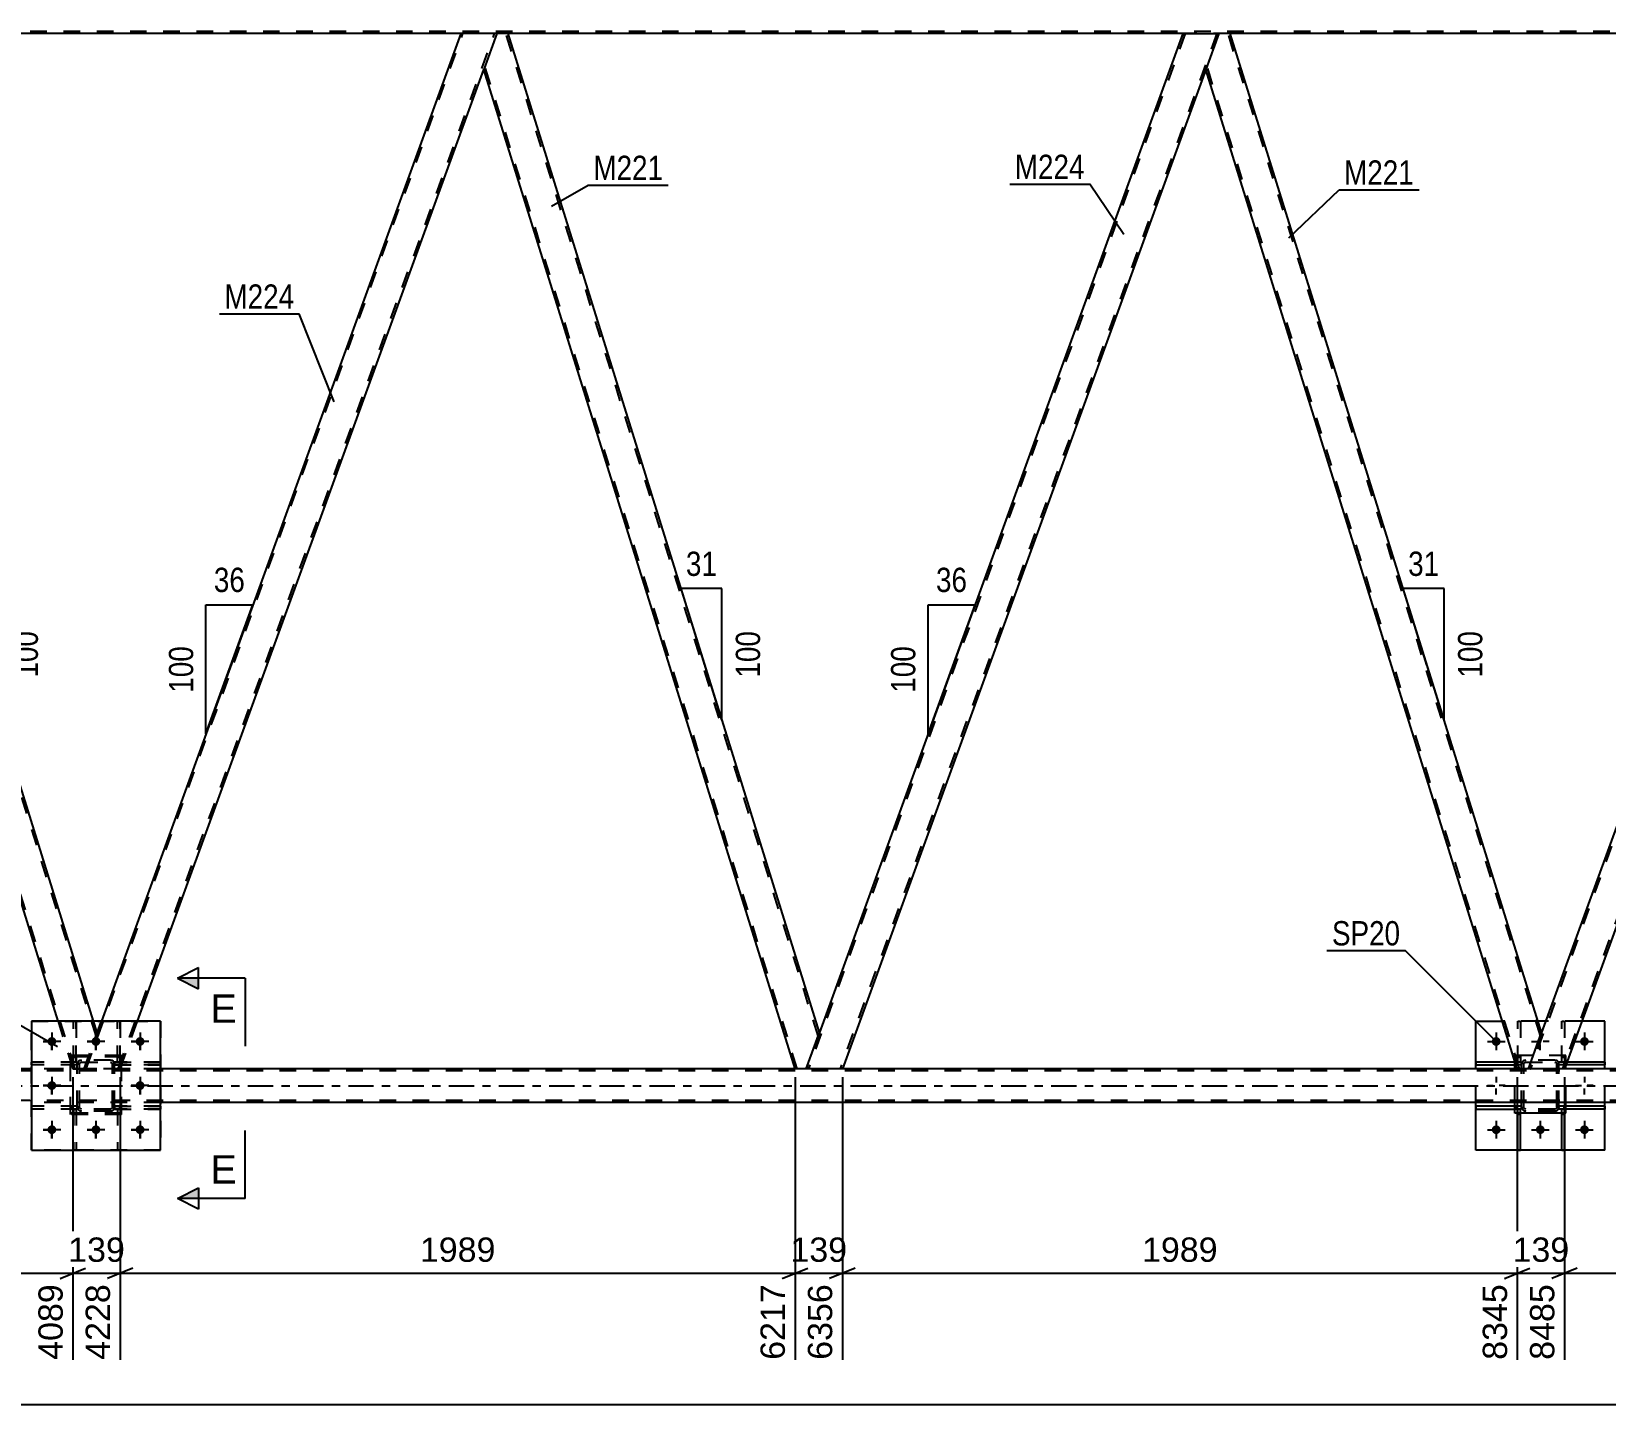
# Model space of a CAD drawing. Header units: millimetres. Extents: x 0 to 841, y 0 to 594.
# Drawn here: x 196.6 to 382.2, y 269.3 to 431.2 of the extents above; entities that cross this region are included whole.
import ezdxf

# ---------------------------------------------------------------- set-up
doc = ezdxf.new("R2010")
doc.units = ezdxf.units.MM
doc.linetypes.add('DXK_LINE_DOT2', pattern=[3.9198, 1.9599, -1.9599])
doc.linetypes.add('DXK_LINE_DOT3', pattern=[5.9187, 2.979, -0.9799, 0.9799, -0.9799])
doc.styles.add('Arial', font='ARIAL.TTF', dxfattribs={"height": 0.2})
doc.styles.add('Arial Narrow', font='ARIALN.TTF', dxfattribs={"height": 0.2})

# ---------------------------------------------------------------- blocks, each defined once
blk = doc.blocks.new('Bolt-318895945-4115 - 3712')
at = {"linetype": 'Continuous'}
for points in [[(199.54, 312.13, -1), (198.5, 312.13, -1)], [(204.74, 312.13, -1), (203.7, 312.13, -1)], [(209.94, 312.13, -1), (208.9, 312.13, -1)], [(199.54, 306.93, -1), (198.5, 306.93, -1)], [(209.94, 306.93, -1), (208.9, 306.93, -1)], [(199.54, 301.73, -1), (198.5, 301.73, -1)], [(204.74, 301.73, -1), (203.7, 301.73, -1)], [(209.94, 301.73, -1), (208.9, 301.73, -1)]]:
    blk.add_hatch(color=1, dxfattribs=at).paths.add_polyline_path(points)
at = {"color": 1, "linetype": 'Continuous'}
for p, q in [((200.06, 312.13), (197.98, 312.13)), ((199.02, 313.17), (199.02, 311.09)), ((205.26, 312.13), (203.18, 312.13)), ((204.22, 313.17), (204.22, 311.09)), ((210.46, 312.13), (208.38, 312.13)), ((209.42, 313.17), (209.42, 311.09)), ((200.06, 306.93), (197.98, 306.93)), ((199.02, 307.97), (199.02, 305.89)), ((210.46, 306.93), (208.38, 306.93)), ((209.42, 307.97), (209.42, 305.89)), ((199.02, 302.77), (199.02, 300.69)), ((204.22, 302.77), (204.22, 300.69)), ((209.42, 302.77), (209.42, 300.69)), ((200.06, 301.73), (197.98, 301.73)), ((205.26, 301.73), (203.18, 301.73)), ((210.46, 301.73), (208.38, 301.73))]:
    blk.add_line(p, q, dxfattribs=at)
blk = doc.blocks.new('Part-318895945-3938 - 3712')
at = {"color": 2, "linetype": 'Continuous'}
for p, q in [((251.48, 430.92), (249.93, 426.67)), ((252.8, 430.92), (251.48, 430.92)), ((289.5, 313.17), (252.8, 430.92)), ((286.63, 308.92), (249.93, 426.67)), ((287.95, 308.92), (289.5, 313.17)), ((287.95, 308.92), (286.63, 308.92))]:
    blk.add_line(p, q, dxfattribs=at)
at = {"color": 7, "linetype": 'DXK_LINE_DOT2'}
for p, q in [((289.36, 312.8), (252.55, 430.92)), ((286.89, 308.92), (250.07, 427.05))]:
    blk.add_line(p, q, dxfattribs=at)
blk = doc.blocks.new('Part-318895945-3817 - 3712')
at = {"color": 7, "linetype": 'DXK_LINE_DOT2'}
for p, q in [((202.02, 309.69), (196.62, 309.69)), ((196.62, 309.37), (196.62, 309.69)), ((202.02, 309.37), (196.62, 309.37)), ((201.42, 309.37), (201.42, 309.69)), ((202.02, 309.69), (202.02, 309.37))]:
    blk.add_line(p, q, dxfattribs=at)
blk = doc.blocks.new('Part-318895945-3730 - 3712')
at = {"color": 7, "linetype": 'DXK_LINE_DOT2'}
for p, q in [((377.04, 309.69), (377.04, 314.53)), ((377.04, 314.53), (377.36, 314.53)), ((377.36, 314.53), (377.36, 309.69)), ((377.04, 310.29), (377.36, 310.29)), ((377.36, 309.69), (377.04, 309.69))]:
    blk.add_line(p, q, dxfattribs=at)
blk = doc.blocks.new('Part-318895945-3731 - 3712')
at = {"color": 7, "linetype": 'DXK_LINE_DOT2'}
for p, q in [((372.16, 304.17), (371.84, 304.17)), ((371.84, 303.66), (371.84, 304.17)), ((371.84, 303.57), (372.16, 303.57)), ((372.16, 303.66), (372.16, 304.17))]:
    blk.add_line(p, q, dxfattribs=at)
at = {"color": 2, "linetype": 'Continuous'}
for p, q in [((371.84, 299.33), (371.84, 303.66)), ((372.16, 299.33), (372.16, 303.66)), ((371.84, 299.33), (372.16, 299.33))]:
    blk.add_line(p, q, dxfattribs=at)
blk = doc.blocks.new('Part-318895945-3752 - 3712')
at = {"color": 7, "linetype": 'DXK_LINE_DOT2'}
for p, q in [((698.21, 308.68), (109.68, 308.68)), ((698.21, 308.92), (196.62, 308.92)), ((211.82, 308.92), (196.62, 308.92)), ((292.21, 308.92), (286.63, 308.92)), ((377.34, 308.92), (371.77, 308.92)), ((698.21, 305.16), (109.68, 305.16)), ((211.82, 304.92), (196.62, 304.92))]:
    blk.add_line(p, q, dxfattribs=at)
at = {"color": 2, "linetype": 'Continuous'}
for p, q in [((196.62, 308.92), (121.94, 308.92)), ((286.63, 308.92), (211.82, 308.92)), ((371.77, 308.92), (292.21, 308.92)), ((456.9, 308.92), (377.34, 308.92)), ((537.16, 304.92), (211.82, 304.92))]:
    blk.add_line(p, q, dxfattribs=at)
at = {"color": 7, "linetype": 'DXK_LINE_DOT3'}
blk.add_line((109.68, 306.92), (698.21, 306.92), dxfattribs=at)
blk = doc.blocks.new('Part-318895945-3942 - 3712')
at = {"color": 7, "linetype": 'DXK_LINE_DOT2'}
for p, q in [((202.31, 309.89), (202.5, 309.93)), ((202.5, 309.93), (202.31, 309.89)), ((205.94, 309.93), (202.5, 309.93)), ((205.94, 309.93), (206.12, 309.89)), ((206.12, 309.89), (205.94, 309.93)), ((202.02, 309.45), (202.06, 309.63)), ((202.06, 309.63), (202.02, 309.45)), ((202.02, 304.41), (202.02, 309.45)), ((202.26, 309.45), (202.28, 309.54)), ((202.26, 304.41), (202.26, 309.45)), ((202.28, 309.54), (202.33, 309.62)), ((202.33, 309.62), (202.41, 309.67)), ((202.41, 309.67), (202.5, 309.69)), ((202.5, 309.69), (205.94, 309.69)), ((205.94, 309.69), (206.03, 309.67)), ((206.03, 309.67), (206.11, 309.62)), ((206.11, 309.62), (206.16, 309.54)), ((206.16, 309.54), (206.18, 309.45)), ((206.18, 304.41), (206.18, 309.45)), ((206.38, 309.63), (206.42, 309.45)), ((206.42, 309.45), (206.38, 309.63)), ((206.42, 304.41), (206.42, 309.45)), ((202.06, 304.22), (202.02, 304.41)), ((202.02, 304.41), (202.06, 304.22)), ((202.28, 304.32), (202.26, 304.41)), ((202.33, 304.24), (202.28, 304.32)), ((206.16, 304.32), (206.11, 304.24)), ((206.18, 304.41), (206.16, 304.32)), ((206.42, 304.41), (206.38, 304.22)), ((206.38, 304.22), (206.42, 304.41)), ((202.5, 303.93), (202.31, 303.97)), ((202.31, 303.97), (202.5, 303.93)), ((202.41, 304.19), (202.33, 304.24)), ((202.5, 304.17), (202.41, 304.19)), ((205.94, 304.17), (202.5, 304.17)), ((205.94, 303.93), (202.5, 303.93)), ((206.03, 304.19), (205.94, 304.17)), ((206.12, 303.97), (205.94, 303.93)), ((205.94, 303.93), (206.12, 303.97)), ((206.11, 304.24), (206.03, 304.19))]:
    blk.add_line(p, q, dxfattribs=at)
at = {"color": 7, "linetype": 'DXK_LINE_DOT3'}
blk.add_line((204.22, 306.93), (204.22, 306.93), dxfattribs=at)
at = {"color": 7, "linetype": 'DXK_LINE_DOT2'}
for centre, start, end in [((202.5, 309.45), 112.5, 157.5), ((202.5, 309.45), 112.5, 157.5), ((205.94, 309.45), 22.5, 67.5), ((205.94, 309.45), 22.5, 67.5), ((202.5, 304.41), 202.5, 247.5), ((202.5, 304.41), 202.5, 247.5), ((205.94, 304.41), 292.5, 337.5), ((205.94, 304.41), 292.5, 337.5)]:
    blk.add_arc(centre, 0.48, start, end, dxfattribs=at)
blk = doc.blocks.new('Part-318895945-3822 - 3712')
at = {"color": 7, "linetype": 'DXK_LINE_DOT2'}
for p, q in [((201.89, 304.17), (201.57, 304.17)), ((201.57, 304.17), (201.57, 299.33)), ((201.57, 303.57), (201.89, 303.57)), ((201.89, 304.17), (201.89, 299.33)), ((201.57, 299.33), (201.89, 299.33))]:
    blk.add_line(p, q, dxfattribs=at)
blk = doc.blocks.new('Part-318895945-3836 - 3712')
at = {"color": 7, "linetype": 'DXK_LINE_DOT2'}
for p, q in [((417.75, 430.92), (373.34, 308.92)), ((421.49, 430.92), (377.09, 308.92)), ((417.75, 430.92), (417.77, 430.92)), ((421.75, 430.92), (420.2, 426.67)), ((374.63, 313.17), (373.09, 308.92)), ((373.34, 308.92), (373.36, 308.92))]:
    blk.add_line(p, q, dxfattribs=at)
at = {"color": 2, "linetype": 'Continuous'}
for p, q in [((417.49, 430.92), (374.63, 313.17)), ((417.49, 430.92), (421.75, 430.92)), ((420.2, 426.67), (377.34, 308.92)), ((377.3, 308.92), (373.09, 308.92)), ((377.34, 308.92), (377.3, 308.92))]:
    blk.add_line(p, q, dxfattribs=at)
blk = doc.blocks.new('Part-318895945-3803 - 3712')
at = {"color": 2, "linetype": 'Continuous'}
for p, q in [((196.62, 314.53), (196.62, 299.33)), ((211.82, 314.53), (196.62, 314.53)), ((211.82, 299.33), (211.82, 314.53)), ((196.62, 299.33), (211.82, 299.33))]:
    blk.add_line(p, q, dxfattribs=at)
blk = doc.blocks.new('Part-318895945-3809 - 3712')
at = {"color": 7, "linetype": 'DXK_LINE_DOT2'}
for p, q in [((206.42, 309.37), (206.42, 309.69)), ((206.42, 309.69), (211.82, 309.69)), ((211.82, 309.37), (206.42, 309.37)), ((207.02, 309.37), (207.02, 309.69)), ((211.82, 309.69), (211.82, 309.37))]:
    blk.add_line(p, q, dxfattribs=at)
blk = doc.blocks.new('Bolt-318895945-3828 - 3712')
at = {"linetype": 'Continuous'}
for points in [[(369.81, 312.13, -1), (368.77, 312.13, -1)], [(380.21, 312.13, -1), (379.17, 312.13, -1)], [(369.81, 301.73, -1), (368.77, 301.73, -1)], [(375.01, 301.73, -1), (373.97, 301.73, -1)], [(380.21, 301.73, -1), (379.17, 301.73, -1)]]:
    blk.add_hatch(color=1, dxfattribs=at).paths.add_polyline_path(points)
at = {"color": 1, "linetype": 'Continuous'}
for p, q in [((368.25, 312.13), (370.33, 312.13)), ((369.29, 313.17), (369.29, 311.09)), ((373.45, 312.13), (374.14, 312.13)), ((374.49, 313.17), (374.49, 312.48)), ((374.49, 311.09), (374.49, 311.78)), ((375.53, 312.13), (374.83, 312.13)), ((378.65, 312.13), (380.73, 312.13)), ((379.69, 313.17), (379.69, 311.09)), ((368.25, 306.93), (368.94, 306.93)), ((369.29, 307.97), (369.29, 307.28)), ((369.29, 305.89), (369.29, 306.58)), ((370.33, 306.93), (369.63, 306.93)), ((378.65, 306.93), (379.34, 306.93)), ((379.69, 307.97), (379.69, 307.28)), ((379.69, 305.89), (379.69, 306.58)), ((380.73, 306.93), (380.03, 306.93)), ((369.29, 302.77), (369.29, 300.69)), ((374.49, 302.77), (374.49, 300.69)), ((379.69, 302.77), (379.69, 300.69)), ((368.25, 301.73), (370.33, 301.73)), ((373.45, 301.73), (375.53, 301.73)), ((378.65, 301.73), (380.73, 301.73))]:
    blk.add_line(p, q, dxfattribs=at)
blk = doc.blocks.new('Bolt-318895945-3838 - 3712')
at = {"color": 1, "linetype": 'Continuous'}
for p, q in [((197.98, 312.13), (198.67, 312.13)), ((199.02, 313.17), (199.02, 312.48)), ((199.02, 311.09), (199.02, 311.78)), ((200.06, 312.13), (199.37, 312.13)), ((203.18, 312.13), (203.87, 312.13)), ((204.22, 313.17), (204.22, 312.48)), ((204.22, 311.09), (204.22, 311.78)), ((205.26, 312.13), (204.57, 312.13)), ((208.38, 312.13), (209.07, 312.13)), ((209.42, 313.17), (209.42, 312.48)), ((209.42, 311.09), (209.42, 311.78)), ((210.46, 312.13), (209.77, 312.13)), ((197.98, 306.93), (198.67, 306.93)), ((199.02, 307.97), (199.02, 307.28)), ((199.02, 305.89), (199.02, 306.58)), ((200.06, 306.93), (199.37, 306.93)), ((208.38, 306.93), (209.07, 306.93)), ((209.42, 307.97), (209.42, 307.28)), ((209.42, 305.89), (209.42, 306.58)), ((210.46, 306.93), (209.77, 306.93)), ((199.02, 302.77), (199.02, 302.08)), ((204.22, 302.77), (204.22, 302.08)), ((209.42, 302.77), (209.42, 302.08)), ((197.98, 301.73), (198.67, 301.73)), ((199.02, 300.69), (199.02, 301.38)), ((200.06, 301.73), (199.37, 301.73)), ((203.18, 301.73), (203.87, 301.73)), ((204.22, 300.69), (204.22, 301.38)), ((205.26, 301.73), (204.57, 301.73)), ((208.38, 301.73), (209.07, 301.73)), ((209.42, 300.69), (209.42, 301.38)), ((210.46, 301.73), (209.77, 301.73))]:
    blk.add_line(p, q, dxfattribs=at)
blk = doc.blocks.new('Part-318895945-3845 - 3712')
at = {"color": 7, "linetype": 'DXK_LINE_DOT2'}
for p, q in [((202.02, 304.49), (196.62, 304.49)), ((196.62, 304.17), (196.62, 304.49)), ((201.42, 304.17), (201.42, 304.49)), ((202.02, 304.49), (202.02, 304.17)), ((202.02, 304.17), (196.62, 304.17))]:
    blk.add_line(p, q, dxfattribs=at)
blk = doc.blocks.new('Part-318895945-3846 - 3712')
at = {"color": 2, "linetype": 'Continuous'}
for p, q in [((201.57, 314.53), (201.57, 314.53)), ((201.89, 314.53), (201.57, 314.53)), ((201.89, 314.53), (201.89, 314.53))]:
    blk.add_line(p, q, dxfattribs=at)
at = {"color": 7, "linetype": 'DXK_LINE_DOT2'}
for p, q in [((201.57, 309.69), (201.57, 314.53)), ((201.89, 309.69), (201.89, 314.53)), ((201.57, 310.29), (201.89, 310.29)), ((201.89, 309.69), (201.57, 309.69))]:
    blk.add_line(p, q, dxfattribs=at)
blk = doc.blocks.new('Part-318895945-3891 - 3712')
at = {"color": 7, "linetype": 'DXK_LINE_DOT2'}
for p, q in [((708.01, 431.16), (109.68, 431.16)), ((252.8, 430.92), (247.22, 430.92)), ((337.93, 430.92), (332.36, 430.92))]:
    blk.add_line(p, q, dxfattribs=at)
at = {"color": 2, "linetype": 'Continuous'}
for p, q in [((247.22, 430.92), (167.66, 430.92)), ((332.36, 430.92), (252.8, 430.92)), ((417.49, 430.92), (337.93, 430.92))]:
    blk.add_line(p, q, dxfattribs=at)
blk = doc.blocks.new('Part-318895945-3902 - 3712')
at = {"color": 7, "linetype": 'DXK_LINE_DOT2'}
for p, q in [((206.42, 304.17), (206.42, 304.49)), ((206.42, 304.49), (211.82, 304.49)), ((207.02, 304.17), (207.02, 304.49)), ((211.82, 304.49), (211.82, 304.17)), ((211.82, 304.17), (206.42, 304.17))]:
    blk.add_line(p, q, dxfattribs=at)
blk = doc.blocks.new('Part-318895945-3903 - 3712')
at = {"color": 7, "linetype": 'DXK_LINE_DOT2'}
for p, q in [((202.02, 304.49), (196.62, 304.49)), ((196.62, 304.49), (196.62, 304.17)), ((201.42, 304.17), (201.42, 304.49)), ((202.02, 304.17), (202.02, 304.49)), ((202.02, 304.17), (196.62, 304.17))]:
    blk.add_line(p, q, dxfattribs=at)
blk = doc.blocks.new('Part-318895945-3905 - 3712')
at = {"color": 2, "linetype": 'Continuous'}
for p, q in [((206.77, 314.53), (206.77, 314.53)), ((207.09, 314.53), (206.77, 314.53)), ((207.09, 314.53), (207.09, 314.53))]:
    blk.add_line(p, q, dxfattribs=at)
at = {"color": 7, "linetype": 'DXK_LINE_DOT2'}
for p, q in [((206.77, 309.69), (206.77, 314.53)), ((207.09, 309.69), (207.09, 314.53)), ((206.77, 310.29), (207.09, 310.29)), ((207.09, 309.69), (206.77, 309.69))]:
    blk.add_line(p, q, dxfattribs=at)
blk = doc.blocks.new('Part-318895945-3921 - 3712')
at = {"color": 7, "linetype": 'DXK_LINE_DOT2'}
for p, q in [((332.61, 430.92), (288.21, 308.92)), ((336.36, 430.92), (291.95, 308.92)), ((332.61, 430.92), (332.63, 430.92)), ((336.61, 430.92), (335.07, 426.67)), ((289.5, 313.17), (287.95, 308.92)), ((288.21, 308.92), (288.23, 308.92))]:
    blk.add_line(p, q, dxfattribs=at)
at = {"color": 2, "linetype": 'Continuous'}
for p, q in [((332.36, 430.92), (289.5, 313.17)), ((332.36, 430.92), (336.61, 430.92)), ((335.07, 426.67), (292.21, 308.92)), ((292.17, 308.92), (287.95, 308.92)), ((292.21, 308.92), (292.17, 308.92))]:
    blk.add_line(p, q, dxfattribs=at)
blk = doc.blocks.new('Part-318895945-4107 - 3712')
at = {"color": 7, "linetype": 'DXK_LINE_DOT2'}
for p, q in [((206.77, 309.69), (206.77, 314.53)), ((206.77, 314.53), (207.09, 314.53)), ((207.09, 314.53), (207.09, 309.69)), ((206.77, 310.29), (207.09, 310.29)), ((207.09, 309.69), (206.77, 309.69))]:
    blk.add_line(p, q, dxfattribs=at)
blk = doc.blocks.new('Part-318895945-3922 - 3712')
at = {"color": 7, "linetype": 'DXK_LINE_DOT2'}
for p, q in [((211.82, 309.69), (206.42, 309.69)), ((206.42, 309.69), (206.42, 309.37)), ((206.42, 309.37), (211.82, 309.37)), ((207.02, 309.37), (207.02, 309.69)), ((211.82, 309.37), (211.82, 309.69))]:
    blk.add_line(p, q, dxfattribs=at)
blk = doc.blocks.new('Part-318895945-3923 - 3712')
at = {"color": 7, "linetype": 'DXK_LINE_DOT2'}
for p, q in [((211.82, 304.49), (206.42, 304.49)), ((206.42, 304.49), (206.42, 304.17)), ((207.02, 304.17), (207.02, 304.49)), ((211.82, 304.17), (211.82, 304.49)), ((206.42, 304.17), (211.82, 304.17))]:
    blk.add_line(p, q, dxfattribs=at)
blk = doc.blocks.new('Part-318895945-3928 - 3712')
at = {"color": 7, "linetype": 'DXK_LINE_DOT2'}
for p, q in [((203.07, 308.92), (247.48, 430.92)), ((206.82, 308.92), (251.22, 430.92)), ((247.48, 430.92), (247.5, 430.92)), ((251.48, 430.92), (249.93, 426.67)), ((202.82, 308.92), (204.86, 314.53)), ((207.07, 308.92), (209.11, 314.53)), ((207.07, 308.92), (202.82, 308.92))]:
    blk.add_line(p, q, dxfattribs=at)
at = {"color": 2, "linetype": 'Continuous'}
for p, q in [((247.22, 430.92), (204.86, 314.53)), ((251.48, 430.92), (247.22, 430.92)), ((209.11, 314.53), (249.93, 426.67))]:
    blk.add_line(p, q, dxfattribs=at)
blk = doc.blocks.new('Part-318895945-3933 - 3712')
at = {"color": 2, "linetype": 'Continuous'}
for p, q in [((166.34, 430.92), (164.8, 426.67)), ((167.66, 430.92), (166.34, 430.92)), ((203.94, 314.53), (167.66, 430.92)), ((199.75, 314.53), (164.8, 426.67))]:
    blk.add_line(p, q, dxfattribs=at)
at = {"color": 7, "linetype": 'DXK_LINE_DOT2'}
for p, q in [((204.23, 312.8), (167.41, 430.92)), ((201.75, 308.92), (164.93, 427.05)), ((199.75, 314.53), (201.5, 308.92)), ((204.36, 313.17), (203.94, 314.53)), ((202.82, 308.92), (204.36, 313.17)), ((201.5, 308.92), (202.82, 308.92))]:
    blk.add_line(p, q, dxfattribs=at)
blk = doc.blocks.new('Part-318895945-3939 - 3712')
at = {"color": 7, "linetype": 'DXK_LINE_DOT2'}
for p, q in [((202.31, 309.89), (202.5, 309.93)), ((202.5, 309.93), (202.31, 309.89)), ((205.94, 309.93), (202.5, 309.93)), ((205.94, 309.93), (206.12, 309.89)), ((206.12, 309.89), (205.94, 309.93)), ((202.02, 309.45), (202.06, 309.63)), ((202.06, 309.63), (202.02, 309.45)), ((202.02, 304.41), (202.02, 309.45)), ((202.26, 309.45), (202.28, 309.54)), ((202.26, 304.41), (202.26, 309.45)), ((202.28, 309.54), (202.33, 309.62)), ((202.33, 309.62), (202.41, 309.67)), ((202.41, 309.67), (202.5, 309.69)), ((202.5, 309.69), (205.94, 309.69)), ((205.94, 309.69), (206.03, 309.67)), ((206.03, 309.67), (206.11, 309.62)), ((206.11, 309.62), (206.16, 309.54)), ((206.16, 309.54), (206.18, 309.45)), ((206.18, 304.41), (206.18, 309.45)), ((206.38, 309.63), (206.42, 309.45)), ((206.42, 309.45), (206.38, 309.63)), ((206.42, 304.41), (206.42, 309.45)), ((202.06, 304.22), (202.02, 304.41)), ((202.02, 304.41), (202.06, 304.22)), ((202.28, 304.32), (202.26, 304.41)), ((202.33, 304.24), (202.28, 304.32)), ((206.16, 304.32), (206.11, 304.24)), ((206.18, 304.41), (206.16, 304.32)), ((206.42, 304.41), (206.38, 304.22)), ((206.38, 304.22), (206.42, 304.41)), ((202.5, 303.93), (202.31, 303.97)), ((202.31, 303.97), (202.5, 303.93)), ((202.41, 304.19), (202.33, 304.24)), ((202.5, 304.17), (202.41, 304.19)), ((205.94, 304.17), (202.5, 304.17)), ((205.94, 303.93), (202.5, 303.93)), ((206.03, 304.19), (205.94, 304.17)), ((206.12, 303.97), (205.94, 303.93)), ((205.94, 303.93), (206.12, 303.97)), ((206.11, 304.24), (206.03, 304.19))]:
    blk.add_line(p, q, dxfattribs=at)
at = {"color": 7, "linetype": 'DXK_LINE_DOT3'}
blk.add_line((204.22, 306.93), (204.22, 306.93), dxfattribs=at)
at = {"color": 7, "linetype": 'DXK_LINE_DOT2'}
for centre, start, end in [((202.5, 309.45), 112.5, 157.5), ((202.5, 309.45), 112.5, 157.5), ((205.94, 309.45), 22.5, 67.5), ((205.94, 309.45), 22.5, 67.5), ((202.5, 304.41), 202.5, 247.5), ((202.5, 304.41), 202.5, 247.5), ((205.94, 304.41), 292.5, 337.5), ((205.94, 304.41), 292.5, 337.5)]:
    blk.add_arc(centre, 0.48, start, end, dxfattribs=at)
blk = doc.blocks.new('Part-318895945-3940 - 3712')
at = {"color": 7, "linetype": 'DXK_LINE_DOT2'}
for p, q in [((201.57, 304.17), (201.89, 304.17)), ((201.57, 304.17), (201.57, 299.33)), ((201.57, 303.57), (201.89, 303.57)), ((201.89, 304.17), (201.89, 299.33)), ((201.89, 299.33), (201.57, 299.33))]:
    blk.add_line(p, q, dxfattribs=at)
blk = doc.blocks.new('Part-318895945-3943 - 3712')
at = {"color": 7, "linetype": 'DXK_LINE_DOT2'}
for p, q in [((207.22, 310.46), (201.22, 310.46)), ((201.22, 303.66), (201.22, 310.46)), ((207.22, 303.66), (207.22, 310.46)), ((207.22, 303.66), (201.22, 303.66))]:
    blk.add_line(p, q, dxfattribs=at)
blk = doc.blocks.new('Part-318895945-3954 - 3712')
at = {"color": 2, "linetype": 'Continuous'}
for p, q in [((336.61, 430.92), (335.07, 426.67)), ((337.93, 430.92), (336.61, 430.92)), ((374.63, 313.17), (337.93, 430.92)), ((371.77, 308.92), (335.07, 426.67)), ((373.09, 308.92), (374.63, 313.17)), ((373.09, 308.92), (371.77, 308.92))]:
    blk.add_line(p, q, dxfattribs=at)
at = {"color": 7, "linetype": 'DXK_LINE_DOT2'}
for p, q in [((374.5, 312.8), (337.68, 430.92)), ((372.02, 308.92), (335.2, 427.05))]:
    blk.add_line(p, q, dxfattribs=at)
blk = doc.blocks.new('Part-318895945-3969 - 3712')
at = {"color": 7, "linetype": 'DXK_LINE_DOT2'}
for p, q in [((196.62, 299.33), (196.62, 314.53)), ((196.62, 314.53), (211.82, 314.53)), ((211.82, 314.53), (211.82, 299.33)), ((211.82, 299.33), (196.62, 299.33))]:
    blk.add_line(p, q, dxfattribs=at)
blk = doc.blocks.new('Part-318895945-3975 - 3712')
at = {"color": 7, "linetype": 'DXK_LINE_DOT2'}
for p, q in [((377.49, 310.46), (371.49, 310.46)), ((371.49, 309.83), (371.49, 310.46)), ((377.49, 309.32), (377.49, 310.46)), ((371.49, 304.92), (371.49, 308.92)), ((377.49, 304.92), (377.49, 308.92))]:
    blk.add_line(p, q, dxfattribs=at)
at = {"color": 2, "linetype": 'Continuous'}
for p, q in [((371.49, 308.92), (371.49, 309.83)), ((377.49, 308.92), (377.49, 309.32)), ((371.49, 303.66), (371.49, 304.92)), ((377.49, 303.66), (377.49, 304.92)), ((377.49, 303.66), (371.49, 303.66))]:
    blk.add_line(p, q, dxfattribs=at)
blk = doc.blocks.new('Part-318895945-3990 - 3712')
at = {"color": 7, "linetype": 'DXK_LINE_DOT2'}
for p, q in [((201.57, 309.69), (201.57, 314.53)), ((201.57, 314.53), (201.89, 314.53)), ((201.89, 314.53), (201.89, 309.69)), ((201.57, 310.29), (201.89, 310.29)), ((201.89, 309.69), (201.57, 309.69))]:
    blk.add_line(p, q, dxfattribs=at)
blk = doc.blocks.new('Part-318895945-4002 - 3712')
at = {"color": 7, "linetype": 'DXK_LINE_DOT2'}
for p, q in [((202.02, 309.69), (196.62, 309.69)), ((196.62, 309.69), (196.62, 309.37)), ((202.02, 309.37), (196.62, 309.37)), ((201.42, 309.37), (201.42, 309.69)), ((202.02, 309.37), (202.02, 309.69))]:
    blk.add_line(p, q, dxfattribs=at)
blk = doc.blocks.new('Part-318895945-4033 - 3712')
at = {"color": 2, "linetype": 'Continuous'}
for p, q in [((366.89, 304.49), (366.89, 304.17)), ((371.49, 304.49), (366.89, 304.49)), ((366.89, 304.17), (371.49, 304.17))]:
    blk.add_line(p, q, dxfattribs=at)
at = {"color": 7, "linetype": 'DXK_LINE_DOT2'}
for p, q in [((372.29, 304.49), (371.49, 304.49)), ((371.69, 304.17), (371.69, 304.49)), ((372.29, 304.17), (372.29, 304.49)), ((372.29, 304.17), (371.49, 304.17))]:
    blk.add_line(p, q, dxfattribs=at)
blk = doc.blocks.new('Part-318895945-4034 - 3712')
at = {"color": 7, "linetype": 'DXK_LINE_DOT2'}
for p, q in [((371.84, 309.69), (371.84, 314.53)), ((371.84, 314.53), (372.16, 314.53)), ((372.16, 314.53), (372.16, 309.69)), ((371.84, 310.29), (372.16, 310.29)), ((372.16, 309.69), (371.84, 309.69))]:
    blk.add_line(p, q, dxfattribs=at)
blk = doc.blocks.new('Part-318895945-4068 - 3712')
at = {"color": 7, "linetype": 'DXK_LINE_DOT2'}
for p, q in [((206.77, 304.17), (207.09, 304.17)), ((206.77, 304.17), (206.77, 299.33)), ((206.77, 303.57), (207.09, 303.57)), ((207.09, 304.17), (207.09, 299.33)), ((207.09, 299.33), (206.77, 299.33))]:
    blk.add_line(p, q, dxfattribs=at)
blk = doc.blocks.new('Part-318895945-4070 - 3712')
at = {"color": 7, "linetype": 'DXK_LINE_DOT2'}
for p, q in [((377.36, 304.17), (377.04, 304.17)), ((377.04, 303.66), (377.04, 304.17)), ((377.04, 303.57), (377.36, 303.57)), ((377.36, 303.66), (377.36, 304.17))]:
    blk.add_line(p, q, dxfattribs=at)
at = {"color": 2, "linetype": 'Continuous'}
for p, q in [((377.04, 299.33), (377.04, 303.66)), ((377.36, 299.33), (377.36, 303.66)), ((377.04, 299.33), (377.36, 299.33))]:
    blk.add_line(p, q, dxfattribs=at)
blk = doc.blocks.new('Part-318895945-4071 - 3712')
at = {"color": 7, "linetype": 'DXK_LINE_DOT2'}
for p, q in [((372.58, 309.89), (372.77, 309.93)), ((372.77, 309.93), (372.58, 309.89)), ((376.21, 309.93), (372.77, 309.93)), ((376.21, 309.93), (376.39, 309.89)), ((376.39, 309.89), (376.21, 309.93)), ((372.29, 309.45), (372.32, 309.63)), ((372.32, 309.63), (372.29, 309.45)), ((372.29, 304.41), (372.29, 309.45)), ((372.53, 309.45), (372.55, 309.54)), ((372.53, 304.41), (372.53, 309.45)), ((372.55, 309.54), (372.6, 309.62)), ((372.6, 309.62), (372.68, 309.67)), ((372.68, 309.67), (372.77, 309.69)), ((372.77, 309.69), (376.21, 309.69)), ((376.21, 309.69), (376.3, 309.67)), ((376.3, 309.67), (376.38, 309.62)), ((376.38, 309.62), (376.43, 309.54)), ((376.43, 309.54), (376.45, 309.45)), ((376.45, 304.41), (376.45, 309.45)), ((376.65, 309.63), (376.69, 309.45)), ((376.69, 309.45), (376.65, 309.63)), ((376.69, 304.41), (376.69, 309.45)), ((372.32, 304.22), (372.29, 304.41)), ((372.29, 304.41), (372.32, 304.22)), ((372.55, 304.32), (372.53, 304.41)), ((372.6, 304.24), (372.55, 304.32)), ((376.43, 304.32), (376.38, 304.24)), ((376.45, 304.41), (376.43, 304.32)), ((376.69, 304.41), (376.65, 304.22)), ((376.65, 304.22), (376.69, 304.41)), ((372.77, 303.93), (372.58, 303.97)), ((372.58, 303.97), (372.77, 303.93)), ((372.68, 304.19), (372.6, 304.24)), ((372.77, 304.17), (372.68, 304.19)), ((376.21, 304.17), (372.77, 304.17)), ((376.21, 303.93), (372.77, 303.93)), ((376.3, 304.19), (376.21, 304.17)), ((376.39, 303.97), (376.21, 303.93)), ((376.21, 303.93), (376.39, 303.97)), ((376.38, 304.24), (376.3, 304.19))]:
    blk.add_line(p, q, dxfattribs=at)
at = {"color": 7, "linetype": 'DXK_LINE_DOT3'}
blk.add_line((374.49, 306.93), (374.49, 306.93), dxfattribs=at)
at = {"color": 7, "linetype": 'DXK_LINE_DOT2'}
for centre, start, end in [((372.77, 309.45), 112.5, 157.5), ((372.77, 309.45), 112.5, 157.5), ((376.21, 309.45), 22.5, 67.5), ((376.21, 309.45), 22.5, 67.5), ((372.77, 304.41), 202.5, 247.5), ((372.77, 304.41), 202.5, 247.5), ((376.21, 304.41), 292.5, 337.5), ((376.21, 304.41), 292.5, 337.5)]:
    blk.add_arc(centre, 0.48, start, end, dxfattribs=at)
blk = doc.blocks.new('Part-318895945-4072 - 3712')
at = {"color": 7, "linetype": 'DXK_LINE_DOT2'}
for p, q in [((207.22, 310.33), (201.22, 310.33)), ((201.22, 303.53), (201.22, 310.33)), ((207.22, 303.53), (207.22, 310.33)), ((207.22, 303.53), (201.22, 303.53))]:
    blk.add_line(p, q, dxfattribs=at)
blk = doc.blocks.new('Part-318895945-4095 - 3712')
at = {"color": 2, "linetype": 'Continuous'}
for p, q in [((366.89, 308.92), (366.89, 314.53)), ((366.89, 314.53), (370.02, 314.53)), ((375.13, 314.53), (374.21, 314.53)), ((382.09, 314.53), (379.38, 314.53)), ((382.09, 308.92), (382.09, 314.53)), ((366.89, 299.33), (366.89, 304.92)), ((382.09, 299.33), (382.09, 304.92)), ((382.09, 299.33), (366.89, 299.33))]:
    blk.add_line(p, q, dxfattribs=at)
at = {"color": 7, "linetype": 'DXK_LINE_DOT2'}
for p, q in [((374.21, 314.53), (370.02, 314.53)), ((379.38, 314.53), (375.13, 314.53)), ((366.89, 304.92), (366.89, 308.92)), ((382.09, 304.92), (382.09, 308.92))]:
    blk.add_line(p, q, dxfattribs=at)
blk = doc.blocks.new('Part-318895945-4106 - 3712')
at = {"color": 7, "linetype": 'DXK_LINE_DOT2'}
for p, q in [((377.62, 309.69), (376.69, 309.69)), ((376.69, 309.37), (376.69, 309.69)), ((377.5, 309.37), (376.69, 309.37)), ((377.29, 309.37), (377.29, 309.69))]:
    blk.add_line(p, q, dxfattribs=at)
at = {"color": 2, "linetype": 'Continuous'}
for p, q in [((382.09, 309.37), (377.5, 309.37)), ((382.09, 309.69), (377.62, 309.69)), ((382.09, 309.69), (382.09, 309.37))]:
    blk.add_line(p, q, dxfattribs=at)
blk = doc.blocks.new('Part-318895945-4111 - 3712')
at = {"color": 7, "linetype": 'DXK_LINE_DOT2'}
for p, q in [((207.09, 304.17), (206.77, 304.17)), ((206.77, 304.17), (206.77, 299.33)), ((206.77, 303.57), (207.09, 303.57)), ((207.09, 304.17), (207.09, 299.33)), ((206.77, 299.33), (207.09, 299.33))]:
    blk.add_line(p, q, dxfattribs=at)
blk = doc.blocks.new('Part-318895945-4112 - 3712')
at = {"color": 7, "linetype": 'DXK_LINE_DOT2'}
for p, q in [((376.69, 304.17), (376.69, 304.49)), ((377.49, 304.49), (376.69, 304.49)), ((377.29, 304.17), (377.29, 304.49)), ((377.49, 304.17), (376.69, 304.17))]:
    blk.add_line(p, q, dxfattribs=at)
at = {"color": 2, "linetype": 'Continuous'}
for p, q in [((382.09, 304.49), (377.49, 304.49)), ((382.09, 304.49), (382.09, 304.17)), ((382.09, 304.17), (377.49, 304.17))]:
    blk.add_line(p, q, dxfattribs=at)
blk = doc.blocks.new('Part-318895945-4113 - 3712')
at = {"color": 2, "linetype": 'Continuous'}
for p, q in [((366.89, 309.69), (366.89, 309.37)), ((371.49, 309.69), (366.89, 309.69)), ((366.89, 309.37), (371.49, 309.37))]:
    blk.add_line(p, q, dxfattribs=at)
at = {"color": 7, "linetype": 'DXK_LINE_DOT2'}
for p, q in [((372.29, 309.69), (371.49, 309.69)), ((372.29, 309.37), (371.49, 309.37)), ((371.69, 309.37), (371.69, 309.69)), ((372.29, 309.37), (372.29, 309.69))]:
    blk.add_line(p, q, dxfattribs=at)
blk = doc.blocks.new('AngleDimension-318895945-4589 - 3712')
at = {"color": 7, "linetype": 'Continuous'}
for p, q in [((302.31, 363.6), (307.85, 363.6)), ((302.31, 348.37), (307.85, 363.6)), ((302.31, 348.37), (302.31, 363.6)), ((304.16, 353.45), (307.85, 363.6))]:
    blk.add_line(p, q, dxfattribs=at)
at = {"color": 0}
for points in [[(307.51, 364.5), (307.51, 368.7), (302.65, 368.7), (302.65, 364.5)], [(301.41, 359.33), (297.21, 359.33), (297.21, 352.64), (301.41, 352.64)]]:
    blk.add_wipeout(points, dxfattribs=at)
at = {"color": 3, "style": 'Arial Narrow'}
blk.add_text('36', height=2.863, dxfattribs=at).set_placement((303.25, 365.1))
blk.add_text('100', height=2.863, rotation=90.0002, dxfattribs=at).set_placement((300.81, 353.24))
blk = doc.blocks.new('StraightDimension-318895945-4561 - 3712')
at = {"color": 7, "linetype": 'Continuous'}
blk.add_line((82, 269.34), (742.51, 269.34), dxfattribs=at)
blk = doc.blocks.new('AngleDimension-318895945-4233 - 3712')
at = {"color": 7, "linetype": 'Continuous'}
for p, q in [((276, 356.49), (273.19, 365.5)), ((278.01, 365.5), (273.19, 365.5)), ((278.01, 350.03), (273.19, 365.5)), ((278.01, 350.03), (278.01, 365.5))]:
    blk.add_line(p, q, dxfattribs=at)
at = {"color": 0}
for points in [[(278.03, 366.4), (278.03, 370.6), (273.17, 370.6), (273.17, 366.4)], [(283.11, 361.11), (278.91, 361.11), (278.91, 354.42), (283.11, 354.42)]]:
    blk.add_wipeout(points, dxfattribs=at)
at = {"color": 3, "style": 'Arial Narrow'}
blk.add_text('31', height=2.863, dxfattribs=at).set_placement((273.77, 367))
blk.add_text('100', height=2.863, rotation=90.0002, dxfattribs=at).set_placement((282.51, 355.02))
blk = doc.blocks.new('StraightDimension-318895945-4292 - 3712')
at = {"color": 7, "linetype": 'Continuous'}
for p, q in [((286.63, 307.92), (286.63, 274.61)), ((292.21, 307.92), (292.21, 274.61)), ((285.13, 284.21), (288.13, 285.41)), ((286.63, 284.81), (292.21, 284.81)), ((293.71, 285.41), (290.71, 284.21))]:
    blk.add_line(p, q, dxfattribs=at)
at = {"color": 0}
blk.add_wipeout([(293.36, 285.56), (293.36, 289.76), (285.49, 289.76), (285.49, 285.56)], dxfattribs=at)
at = {"color": 0, "linetype": 'Continuous'}
blk.add_wipeout([(291.61, 284.11), (287.41, 284.11), (287.41, 274.01), (291.61, 274.01)], dxfattribs=at)
at = {"color": 3, "style": 'Arial'}
blk.add_text('139', height=2.865, dxfattribs=at).set_placement((286.09, 286.16))
at = {"color": 3, "linetype": 'Continuous', "style": 'Arial'}
blk.add_text('6356', height=2.865, rotation=90.0002, dxfattribs=at).set_placement((291.01, 274.61))
blk = doc.blocks.new('StraightDimension-318895945-4253 - 3712')
at = {"color": 7, "linetype": 'Continuous'}
for p, q in [((117.68, 307.92), (117.68, 274.61)), ((201.5, 307.92), (201.5, 274.61)), ((119.18, 285.41), (116.18, 284.21)), ((117.68, 284.81), (201.5, 284.81)), ((200, 284.21), (203, 285.41))]:
    blk.add_line(p, q, dxfattribs=at)
at = {"color": 0}
blk.add_wipeout([(164.64, 285.56), (164.64, 289.76), (154.54, 289.76), (154.54, 285.56)], dxfattribs=at)
at = {"color": 0, "linetype": 'Continuous'}
blk.add_wipeout([(200.9, 284.11), (196.7, 284.11), (196.7, 274.01), (200.9, 274.01)], dxfattribs=at)
at = {"color": 3, "style": 'Arial'}
blk.add_text('2095', height=2.865, dxfattribs=at).set_placement((155.14, 286.16))
at = {"color": 3, "linetype": 'Continuous', "style": 'Arial'}
blk.add_text('4089', height=2.865, rotation=90.0002, dxfattribs=at).set_placement((200.3, 274.61))
blk = doc.blocks.new('AngleDimension-318895945-4219 - 3712')
at = {"color": 7, "linetype": 'Continuous'}
for p, q in [((217.18, 363.6), (222.72, 363.6)), ((217.18, 348.37), (222.72, 363.6)), ((217.18, 348.37), (217.18, 363.6)), ((219.02, 353.45), (222.72, 363.6))]:
    blk.add_line(p, q, dxfattribs=at)
at = {"color": 0}
for points in [[(222.37, 364.5), (222.37, 368.7), (217.52, 368.7), (217.52, 364.5)], [(216.28, 359.33), (212.08, 359.33), (212.08, 352.64), (216.28, 352.64)]]:
    blk.add_wipeout(points, dxfattribs=at)
at = {"color": 3, "style": 'Arial Narrow'}
blk.add_text('36', height=2.863, dxfattribs=at).set_placement((218.12, 365.1))
blk.add_text('100', height=2.863, rotation=90.0002, dxfattribs=at).set_placement((215.68, 353.24))
blk = doc.blocks.new('StraightDimension-318895945-4264 - 3712')
at = {"color": 7, "linetype": 'Continuous'}
for p, q in [((201.5, 307.92), (201.5, 274.61)), ((207.07, 307.92), (207.07, 274.61)), ((200, 284.21), (203, 285.41)), ((201.5, 284.81), (207.07, 284.81)), ((208.57, 285.41), (205.57, 284.21))]:
    blk.add_line(p, q, dxfattribs=at)
at = {"color": 0}
blk.add_wipeout([(208.22, 285.56), (208.22, 289.76), (200.35, 289.76), (200.35, 285.56)], dxfattribs=at)
at = {"color": 0, "linetype": 'Continuous'}
blk.add_wipeout([(206.47, 284.11), (202.27, 284.11), (202.27, 274.01), (206.47, 274.01)], dxfattribs=at)
at = {"color": 3, "style": 'Arial'}
blk.add_text('139', height=2.865, dxfattribs=at).set_placement((200.95, 286.16))
at = {"color": 3, "linetype": 'Continuous', "style": 'Arial'}
blk.add_text('4228', height=2.865, rotation=90.0002, dxfattribs=at).set_placement((205.87, 274.61))
blk = doc.blocks.new('StraightDimension-318895945-4278 - 3712')
at = {"color": 7, "linetype": 'Continuous'}
for p, q in [((207.07, 307.92), (207.07, 274.61)), ((286.63, 307.92), (286.63, 274.61)), ((208.57, 285.41), (205.57, 284.21)), ((207.07, 284.81), (286.63, 284.81)), ((285.13, 284.21), (288.13, 285.41))]:
    blk.add_line(p, q, dxfattribs=at)
at = {"color": 0}
blk.add_wipeout([(251.9, 285.56), (251.9, 289.76), (241.81, 289.76), (241.81, 285.56)], dxfattribs=at)
at = {"color": 0, "linetype": 'Continuous'}
blk.add_wipeout([(286.03, 284.11), (281.83, 284.11), (281.83, 274.01), (286.03, 274.01)], dxfattribs=at)
at = {"color": 3, "style": 'Arial'}
blk.add_text('1989', height=2.865, dxfattribs=at).set_placement((242.41, 286.16))
at = {"color": 3, "linetype": 'Continuous', "style": 'Arial'}
blk.add_text('6217', height=2.865, rotation=90.0002, dxfattribs=at).set_placement((285.43, 274.61))
blk = doc.blocks.new('StraightDimension-318895945-4306 - 3712')
at = {"color": 7, "linetype": 'Continuous'}
for p, q in [((292.21, 307.92), (292.21, 274.61)), ((371.77, 307.92), (371.77, 274.61)), ((293.71, 285.41), (290.71, 284.21)), ((292.21, 284.81), (371.77, 284.81)), ((370.27, 284.21), (373.27, 285.41))]:
    blk.add_line(p, q, dxfattribs=at)
at = {"color": 0}
blk.add_wipeout([(337.04, 285.56), (337.04, 289.76), (326.94, 289.76), (326.94, 285.56)], dxfattribs=at)
at = {"color": 0, "linetype": 'Continuous'}
blk.add_wipeout([(371.17, 284.11), (366.97, 284.11), (366.97, 274.01), (371.17, 274.01)], dxfattribs=at)
at = {"color": 3, "style": 'Arial'}
blk.add_text('1989', height=2.865, dxfattribs=at).set_placement((327.54, 286.16))
at = {"color": 3, "linetype": 'Continuous', "style": 'Arial'}
blk.add_text('8345', height=2.865, rotation=90.0002, dxfattribs=at).set_placement((370.57, 274.61))
blk = doc.blocks.new('StraightDimension-318895945-4320 - 3712')
at = {"color": 7, "linetype": 'Continuous'}
for p, q in [((371.77, 307.92), (371.77, 274.61)), ((377.34, 307.92), (377.34, 274.61)), ((370.27, 284.21), (373.27, 285.41)), ((371.77, 284.81), (377.34, 284.81)), ((378.84, 285.41), (375.84, 284.21))]:
    blk.add_line(p, q, dxfattribs=at)
at = {"color": 0}
blk.add_wipeout([(378.49, 285.56), (378.49, 289.76), (370.62, 289.76), (370.62, 285.56)], dxfattribs=at)
at = {"color": 0, "linetype": 'Continuous'}
blk.add_wipeout([(376.74, 284.11), (372.54, 284.11), (372.54, 274.01), (376.74, 274.01)], dxfattribs=at)
at = {"color": 3, "style": 'Arial'}
blk.add_text('139', height=2.865, dxfattribs=at).set_placement((371.22, 286.16))
at = {"color": 3, "linetype": 'Continuous', "style": 'Arial'}
blk.add_text('8485', height=2.865, rotation=90.0002, dxfattribs=at).set_placement((376.14, 274.61))
blk = doc.blocks.new('StraightDimension-318895945-4334 - 3712')
at = {"color": 7, "linetype": 'Continuous'}
for p, q in [((377.34, 307.92), (377.34, 274.61)), ((456.9, 307.92), (456.9, 272.39)), ((378.84, 285.41), (375.84, 284.21)), ((377.34, 284.81), (456.9, 284.81)), ((455.4, 284.21), (458.4, 285.41))]:
    blk.add_line(p, q, dxfattribs=at)
at = {"color": 0}
blk.add_wipeout([(422.17, 285.56), (422.17, 289.76), (412.08, 289.76), (412.08, 285.56)], dxfattribs=at)
at = {"color": 0, "linetype": 'Continuous'}
blk.add_wipeout([(456.3, 284.11), (452.1, 284.11), (452.1, 271.79), (456.3, 271.79)], dxfattribs=at)
at = {"color": 3, "style": 'Arial'}
blk.add_text('1989', height=2.865, dxfattribs=at).set_placement((412.68, 286.16))
at = {"color": 3, "linetype": 'Continuous', "style": 'Arial'}
blk.add_text('10474', height=2.865, rotation=90.0002, dxfattribs=at).set_placement((455.7, 272.39))
blk = doc.blocks.new('AngleDimension-318895945-4838 - 3712')
at = {"color": 7, "linetype": 'Continuous'}
for p, q in [((361.13, 356.49), (358.32, 365.5)), ((363.15, 365.5), (358.32, 365.5)), ((363.15, 350.03), (358.32, 365.5)), ((363.15, 350.03), (363.15, 365.5))]:
    blk.add_line(p, q, dxfattribs=at)
at = {"color": 0}
for points in [[(363.16, 366.4), (363.16, 370.6), (358.31, 370.6), (358.31, 366.4)], [(368.25, 361.11), (364.05, 361.11), (364.05, 354.42), (368.25, 354.42)]]:
    blk.add_wipeout(points, dxfattribs=at)
at = {"color": 3, "style": 'Arial Narrow'}
blk.add_text('31', height=2.863, dxfattribs=at).set_placement((358.91, 367))
blk.add_text('100', height=2.863, rotation=90.0002, dxfattribs=at).set_placement((367.65, 355.02))
blk = doc.blocks.new('AngleDimension-318895945-4852 - 3712')
at = {"color": 7, "linetype": 'Continuous'}
for p, q in [((190.86, 356.49), (188.06, 365.5)), ((192.88, 365.5), (188.06, 365.5)), ((192.88, 350.03), (188.06, 365.5)), ((192.88, 350.03), (192.88, 365.5))]:
    blk.add_line(p, q, dxfattribs=at)
at = {"color": 0}
for points in [[(192.89, 366.4), (192.89, 370.6), (188.04, 370.6), (188.04, 366.4)], [(197.98, 361.11), (193.78, 361.11), (193.78, 354.42), (197.98, 354.42)]]:
    blk.add_wipeout(points, dxfattribs=at)
at = {"color": 3, "style": 'Arial Narrow'}
blk.add_text('31', height=2.863, dxfattribs=at).set_placement((188.64, 367))
blk.add_text('100', height=2.863, rotation=90.0002, dxfattribs=at).set_placement((197.38, 355.02))
blk = doc.blocks.new('Mark-318895945-3950 - 3712')
at = {"color": 0}
blk.add_wipeout([(359.59, 413.11), (359.59, 416.11), (351.36, 416.11), (351.36, 413.11)], dxfattribs=at)
blk.add_wipeout([(359.59, 413.11), (359.59, 416.11), (351.36, 416.11), (351.36, 413.11)], dxfattribs=at)
at = {"color": 30, "linetype": 'Continuous'}
for p, q in [((344.83, 406.85), (350.76, 412.51)), ((350.76, 412.51), (360.19, 412.51))]:
    blk.add_line(p, q, dxfattribs=at)
at = {"color": 3, "style": 'Arial Narrow'}
blk.add_text('M221', height=2.863, dxfattribs=at).set_placement((351.36, 413.11))
blk = doc.blocks.new('MarkSet-318895945-5031 - 3712')
at = {"color": 30, "linetype": 'Continuous'}
blk.add_line((199.67, 311.48), (193.61, 314.98), dxfattribs=at)
at = {"color": 0}
blk.add_wipeout([(183.17, 315.58), (183.17, 318.58), (179.7, 318.58), (179.7, 315.58)], dxfattribs=at)
blk.add_wipeout([(183.17, 315.58), (183.17, 318.58), (179.7, 318.58), (179.7, 315.58)], dxfattribs=at)
at = {"color": 3, "style": 'Arial Narrow'}
blk.add_text('2x', height=2.863, dxfattribs=at).set_placement((179.7, 315.58))
at = {"color": 0}
blk.add_wipeout([(192.11, 315.58), (192.11, 318.58), (184.07, 318.58), (184.07, 315.58)], dxfattribs=at)
blk.add_wipeout([(192.11, 315.58), (192.11, 318.58), (184.07, 318.58), (184.07, 315.58)], dxfattribs=at)
at = {"color": 30, "linetype": 'Continuous'}
blk.add_line((179.1, 314.98), (193.61, 314.98), dxfattribs=at)
at = {"color": 3, "style": 'Arial Narrow'}
blk.add_text('SP20', height=2.863, dxfattribs=at).set_placement((184.07, 315.58))
blk = doc.blocks.new('Mark-318895945-3917 - 3712')
at = {"color": 0}
blk.add_wipeout([(320.77, 413.78), (320.77, 416.78), (312.54, 416.78), (312.54, 413.78)], dxfattribs=at)
blk.add_wipeout([(320.77, 413.78), (320.77, 416.78), (312.54, 416.78), (312.54, 413.78)], dxfattribs=at)
at = {"color": 30, "linetype": 'Continuous'}
for p in [(311.94, 413.18), (325.4, 407.23)]:
    blk.add_line(p, (321.37, 413.18), dxfattribs=at)
at = {"color": 3, "style": 'Arial Narrow'}
blk.add_text('M224', height=2.863, dxfattribs=at).set_placement((312.54, 413.78))
blk = doc.blocks.new('Mark-318895945-3924 - 3712')
at = {"color": 0}
blk.add_wipeout([(227.59, 398.49), (227.59, 401.49), (219.37, 401.49), (219.37, 398.49)], dxfattribs=at)
blk.add_wipeout([(227.59, 398.49), (227.59, 401.49), (219.37, 401.49), (219.37, 398.49)], dxfattribs=at)
at = {"color": 30, "linetype": 'Continuous'}
for p in [(218.77, 397.89), (232.31, 387.53)]:
    blk.add_line(p, (228.19, 397.89), dxfattribs=at)
at = {"color": 3, "style": 'Arial Narrow'}
blk.add_text('M224', height=2.863, dxfattribs=at).set_placement((219.37, 398.49))
blk = doc.blocks.new('Mark-318895945-3934 - 3712')
at = {"color": 0}
blk.add_wipeout([(271.08, 413.66), (271.08, 416.66), (262.86, 416.66), (262.86, 413.66)], dxfattribs=at)
blk.add_wipeout([(271.08, 413.66), (271.08, 416.66), (262.86, 416.66), (262.86, 413.66)], dxfattribs=at)
at = {"color": 30, "linetype": 'Continuous'}
for p, q in [((257.93, 410.56), (262.26, 413.06)), ((262.26, 413.06), (271.68, 413.06))]:
    blk.add_line(p, q, dxfattribs=at)
at = {"color": 3, "style": 'Arial Narrow'}
blk.add_text('M221', height=2.863, dxfattribs=at).set_placement((262.86, 413.66))
blk = doc.blocks.new('Mark-318895945-4091 - 3712')
at = {"color": 0}
blk.add_wipeout([(357.97, 323.45), (357.97, 326.45), (349.93, 326.45), (349.93, 323.45)], dxfattribs=at)
blk.add_wipeout([(357.97, 323.45), (357.97, 326.45), (349.93, 326.45), (349.93, 323.45)], dxfattribs=at)
at = {"color": 30, "linetype": 'Continuous'}
for p in [(349.33, 322.85), (369.17, 312.24)]:
    blk.add_line(p, (358.57, 322.85), dxfattribs=at)
at = {"color": 3, "style": 'Arial Narrow'}
blk.add_text('SP20', height=2.863, dxfattribs=at).set_placement((349.93, 323.45))
blk = doc.blocks.new('SectionMark-318895945-5003 - 3712')
at = {"linetype": 'Continuous'}
for points in [[(216.32, 319.59), (216.32, 318.34), (213.82, 319.59)], [(216.32, 294.88), (216.32, 293.63), (213.82, 293.63)]]:
    blk.add_hatch(color=6, dxfattribs=at).paths.add_polyline_path(points)
at = {"color": 6, "linetype": 'Continuous'}
for p, q in [((213.82, 319.59), (216.32, 320.84)), ((221.82, 319.59), (213.82, 319.59)), ((213.82, 319.59), (216.32, 318.34)), ((216.32, 318.34), (216.32, 320.84)), ((221.82, 319.59), (221.82, 311.59)), ((221.82, 293.63), (221.82, 301.63)), ((213.82, 293.63), (216.32, 294.88)), ((221.82, 293.63), (213.82, 293.63)), ((216.32, 292.38), (213.82, 293.63)), ((216.32, 294.88), (216.32, 292.38))]:
    blk.add_line(p, q, dxfattribs=at)
at = {"color": 0, "linetype": 'Continuous'}
for points in [[(220.82, 314.34), (220.82, 317.84), (217.71, 317.84), (217.71, 314.34)], [(220.82, 295.38), (220.82, 298.88), (217.71, 298.88), (217.71, 295.38)]]:
    blk.add_wipeout(points, dxfattribs=at)
at = {"color": 3, "linetype": 'Continuous', "style": 'Arial'}
for p in [(217.71, 314.34), (217.71, 295.38)]:
    blk.add_text('E', height=3.34, dxfattribs=at).set_placement(p)

msp = doc.modelspace()

# ---------------------------------------------------------------- block references
for name in ['Part-318895945-3891 - 3712', 'Part-318895945-3933 - 3712', 'Part-318895945-3928 - 3712', 'Part-318895945-3938 - 3712', 'Part-318895945-3921 - 3712', 'Part-318895945-3954 - 3712', 'Part-318895945-3836 - 3712', 'Part-318895945-3803 - 3712', 'Part-318895945-3969 - 3712', 'Part-318895945-3846 - 3712', 'Part-318895945-3990 - 3712', 'Part-318895945-3905 - 3712', 'Part-318895945-4107 - 3712', 'Part-318895945-4095 - 3712', 'Part-318895945-4034 - 3712', 'Part-318895945-3730 - 3712', 'Bolt-318895945-4115 - 3712', 'Bolt-318895945-3838 - 3712', 'Bolt-318895945-3828 - 3712', 'Part-318895945-3943 - 3712', 'Part-318895945-4072 - 3712', 'Part-318895945-3942 - 3712', 'Part-318895945-3939 - 3712', 'Part-318895945-3975 - 3712', 'Part-318895945-4071 - 3712', 'Part-318895945-3752 - 3712', 'Part-318895945-3817 - 3712', 'Part-318895945-4002 - 3712', 'Part-318895945-3809 - 3712', 'Part-318895945-3922 - 3712', 'Part-318895945-4113 - 3712', 'Part-318895945-4106 - 3712', 'Part-318895945-3845 - 3712', 'Part-318895945-3903 - 3712', 'Part-318895945-3902 - 3712', 'Part-318895945-3923 - 3712', 'Part-318895945-4033 - 3712', 'Part-318895945-4112 - 3712', 'Part-318895945-3822 - 3712', 'Part-318895945-3940 - 3712', 'Part-318895945-4068 - 3712', 'Part-318895945-4111 - 3712', 'Part-318895945-3731 - 3712', 'Part-318895945-4070 - 3712']:
    msp.add_blockref(name, (0, 0))

# ---------------------------------------------------------------- next in the draw order: block references
msp.add_blockref('AngleDimension-318895945-4589 - 3712', (0, 0))

# ---------------------------------------------------------------- next in the draw order: block references
msp.add_blockref('StraightDimension-318895945-4561 - 3712', (0, 0))

# ---------------------------------------------------------------- next in the draw order: block references
for name in ['Mark-318895945-3934 - 3712', 'Mark-318895945-3917 - 3712', 'Mark-318895945-3950 - 3712', 'Mark-318895945-3924 - 3712', 'AngleDimension-318895945-4852 - 3712', 'AngleDimension-318895945-4233 - 3712', 'AngleDimension-318895945-4838 - 3712', 'AngleDimension-318895945-4219 - 3712', 'Mark-318895945-4091 - 3712', 'MarkSet-318895945-5031 - 3712', 'StraightDimension-318895945-4253 - 3712', 'StraightDimension-318895945-4292 - 3712']:
    msp.add_blockref(name, (0, 0))

# ---------------------------------------------------------------- next in the draw order: block references
for name in ['StraightDimension-318895945-4264 - 3712', 'StraightDimension-318895945-4306 - 3712']:
    msp.add_blockref(name, (0, 0))

# ---------------------------------------------------------------- next in the draw order: block references
for name in ['StraightDimension-318895945-4278 - 3712', 'StraightDimension-318895945-4320 - 3712']:
    msp.add_blockref(name, (0, 0))

# ---------------------------------------------------------------- next in the draw order: block references
for name in ['SectionMark-318895945-5003 - 3712', 'StraightDimension-318895945-4334 - 3712']:
    msp.add_blockref(name, (0, 0))

doc.saveas('drawing.dxf')
